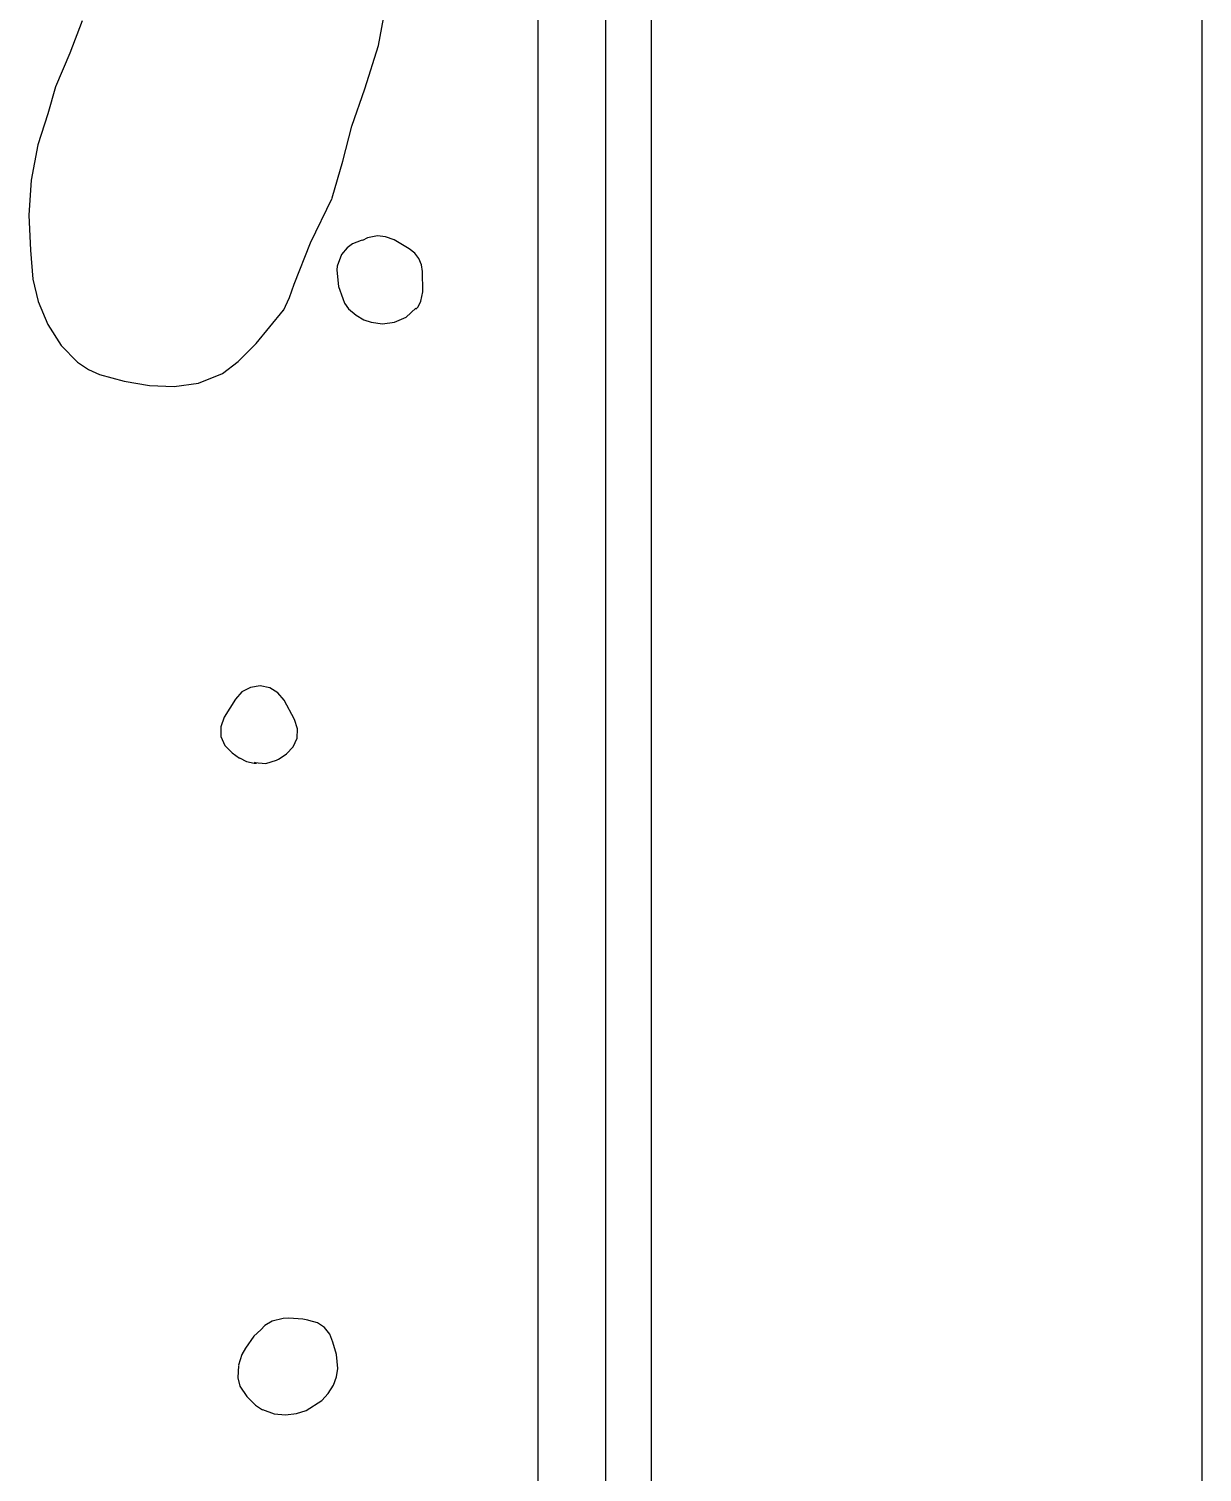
# Model space of a CAD drawing. Extents: x -67 to 553, y 0 to 8091.
# Drawn here: x 265.1 to 367.8, y 2874.3 to 3000.7 of the extents above; entities that cross this region are included whole.
import ezdxf

# ---------------------------------------------------------------- set-up
doc = ezdxf.new("R2010")
doc.units = 0

msp = doc.modelspace()

# ---------------------------------------------------------------- linework, layer by layer
at = {"layer": 'Calque_1'}
for p, q in [((315.583, 3650.57), (315.583, 2554.02)), ((319.583, 2554.02), (319.583, 3650.57)), ((309.643, 3358.27), (309.643, 2562.61)), ((367.803, 2562.59), (367.803, 3008.61)), ((269.761, 3001.38), (268.68669, 2998.5524)), ((295.707, 2999.22), (296.137, 3001.57241)), ((268.686, 2998.55), (267.42823, 2995.59249)), ((294.507694, 2995.429719), (295.70611, 2999.21537)), ((267.429, 2995.6), (266.762886, 2993.2386)), ((293.375, 2992.16), (294.507694, 2995.429719)), ((266.763, 2993.23), (265.876052, 2990.518953)), ((292.580945, 2989.079889), (293.37508, 2992.16575)), ((265.876052, 2990.518953), (265.28192, 2987.43643)), ((291.63, 2985.87), (292.580945, 2989.079889)), ((265.281, 2987.44), (265.087967, 2984.367396)), ((289.747, 2981.94), (291.63012, 2985.86377)), ((265.087967, 2984.367396), (265.231999, 2981.29162)), ((288.325, 2978.32), (289.74708, 2981.9395)), ((294.181, 2982.13), (293.42933, 2981.85738)), ((294.297, 2982.16), (294.181218, 2982.133542)), ((294.722197, 2982.382077), (294.2968, 2982.156884)), ((295.599, 2982.54), (294.722197, 2982.382077)), ((295.599, 2982.54), (295.599, 2982.54)), ((296.32348, 2982.478837), (295.59921, 2982.544752)), ((297.074, 2982.2), (296.32348, 2982.478837)), ((298.391, 2981.42), (297.0742, 2982.200784)), ((265.232, 2981.29), (265.423188, 2978.75635)), ((292.461, 2980.91), (292.069219, 2979.895059)), ((292.947928, 2981.505703), (292.46071, 2980.90392)), ((293.42933, 2981.85738), (292.947928, 2981.505703)), ((298.873122, 2981.036449), (298.39081, 2981.4112)), ((299.23739, 2980.564862), (298.873122, 2981.036449)), ((292.05, 2979.56), (292.201708, 2978.125994)), ((292.069219, 2979.895059), (292.050182, 2979.56592)), ((299.469165, 2980.021144), (299.23739, 2980.564862)), ((299.554, 2979.43), (299.469165, 2980.021144)), ((299.565, 2977.67), (299.553887, 2979.43794)), ((265.424, 2978.76), (265.908668, 2976.801877)), ((287.903187, 2977.148823), (288.324896, 2978.32023)), ((292.201708, 2978.125994), (292.581203, 2977.07953)), ((287.372, 2976.03), (287.903187, 2977.148823)), ((292.581, 2977.08), (292.722635, 2976.650053)), ((299.157632, 2976.332535), (299.402642, 2976.82544)), ((299.402642, 2976.82544), (299.564482, 2977.66256)), ((265.908668, 2976.801877), (266.753723, 2974.793474)), ((284.99174, 2973.122712), (287.37261, 2976.03058)), ((292.722635, 2976.650053), (293.070403, 2976.172448)), ((293.070403, 2976.172448), (293.73551, 2975.61289)), ((293.736, 2975.61), (294.415889, 2975.212696)), ((298.125128, 2975.43733), (298.96252, 2976.2102)), ((298.962, 2976.21), (298.965427, 2976.141502)), ((298.965427, 2976.141502), (299.157632, 2976.332535)), ((266.753723, 2974.793474), (267.91359, 2972.951508)), ((294.415889, 2975.212696), (295.0496, 2975.000136)), ((295.049, 2975), (295.049, 2975)), ((295.05, 2975), (296.04146, 2974.85877)), ((296.04146, 2974.85877), (297.108972, 2974.9957)), ((297.108972, 2974.9957), (298.125128, 2975.43733)), ((283.41954, 2971.544048), (284.99174, 2973.122712)), ((267.91359, 2972.951508), (269.34269, 2971.4927)), ((269.342, 2971.49), (270.31487, 2970.849162)), ((270.31487, 2970.849162), (271.283696, 2970.410007)), ((282.052, 2970.5), (283.41954, 2971.544048)), ((271.283696, 2970.410007), (273.42391, 2969.84297)), ((273.424, 2969.84), (275.634597, 2969.462357)), ((275.634597, 2969.462357), (277.803249, 2969.362626)), ((277.803249, 2969.362626), (279.939124, 2969.66602)), ((279.939124, 2969.66602), (282.05139, 2970.497753)), ((284.48, 2943.02), (283.727194, 2942.618475)), ((285.342935, 2943.145925), (284.47959, 2943.02011)), ((284.48, 2943.02), (284.48, 2943.02)), ((286.173458, 2942.98025), (285.342935, 2943.145925)), ((286.895649, 2942.551978), (286.173458, 2942.98025)), ((283.165, 2941.99), (282.195991, 2940.41182)), ((283.727194, 2942.618475), (283.16542, 2941.99061)), ((287.434, 2941.89), (286.895649, 2942.551978)), ((288.353, 2940.21), (287.434209, 2941.88949)), ((282.196, 2940.41), (281.885582, 2939.581438)), ((288.616853, 2939.400683), (288.353316, 2940.2077)), ((281.885582, 2939.581438), (281.907691, 2938.728285)), ((288.572581, 2938.58031), (288.616853, 2939.400683)), ((281.907691, 2938.728285), (282.243201, 2937.938395)), ((282.243201, 2937.938395), (282.872989, 2937.29962)), ((287.635, 2937.21), (288.239098, 2937.824208)), ((288.239098, 2937.824208), (288.572581, 2938.58031)), ((282.873, 2937.3), (283.541204, 2936.8369)), ((283.542, 2936.84), (284.150451, 2936.532866)), ((284.150451, 2936.532866), (284.82361, 2936.400792)), ((284.823, 2936.4), (285.020882, 2936.388094)), ((285.020882, 2936.388094), (284.852396, 2936.437095)), ((284.853, 2936.44), (285.83513, 2936.356342)), ((285.83513, 2936.356342), (286.77178, 2936.65291)), ((286.771, 2936.65), (286.954409, 2936.750806)), ((286.955, 2936.75), (287.183891, 2936.893589)), ((287.184, 2936.89), (287.635193, 2937.208399)), ((285.750099, 2887.170346), (285.3885, 2886.771093)), ((286.383696, 2887.523668), (285.750099, 2887.170346)), ((287.347, 2887.77), (286.383696, 2887.523668)), ((287.842, 2887.8), (287.347997, 2887.769017)), ((287.348, 2887.77), (287.348, 2887.77)), ((287.843, 2887.8), (287.840354, 2887.797354)), ((289.072, 2887.7), (287.84312, 2887.802896)), ((289.516662, 2887.628878), (289.072605, 2887.698)), ((289.61, 2887.61), (289.516662, 2887.628878)), ((290.353258, 2887.393014), (289.6096, 2887.60428)), ((290.977575, 2886.979999), (290.353258, 2887.393014)), ((284.78, 2886.22), (284.061181, 2885.17561)), ((285.389, 2886.77), (284.779718, 2886.227393)), ((291.441004, 2886.403054), (290.977575, 2886.979999)), ((291.702, 2885.7), (291.441004, 2886.403054)), ((283.729243, 2884.613332), (283.447115, 2883.671)), ((284.061, 2885.18), (283.729243, 2884.613332)), ((292.019, 2884.63), (291.702188, 2885.709)), ((292.132148, 2883.401508), (292.018493, 2884.62171)), ((283.447, 2883.67), (283.380185, 2882.589991)), ((292.028572, 2882.662182), (292.132148, 2883.401508)), ((283.380185, 2882.589991), (283.558495, 2881.857125)), ((291.756, 2881.92), (292.028572, 2882.662182)), ((283.558495, 2881.857125), (284.16529, 2880.9498)), ((284.165, 2880.95), (284.916424, 2880.196833)), ((290.740364, 2880.603762), (291.298385, 2881.202744)), ((291.298385, 2881.202744), (291.75647, 2881.92458)), ((284.916424, 2880.196833), (285.5375, 2879.78732)), ((285.538, 2879.79), (286.55017, 2879.421875)), ((285.538, 2879.79), (285.538, 2879.79)), ((288.506861, 2879.450442), (289.3527, 2879.730998)), ((289.353, 2879.73), (290.740364, 2880.603762)), ((286.55017, 2879.421875), (287.556238, 2879.328045)), ((287.556238, 2879.328045), (288.506861, 2879.450442))]:
    msp.add_line(p, q, dxfattribs=at)

doc.saveas('drawing.dxf')
